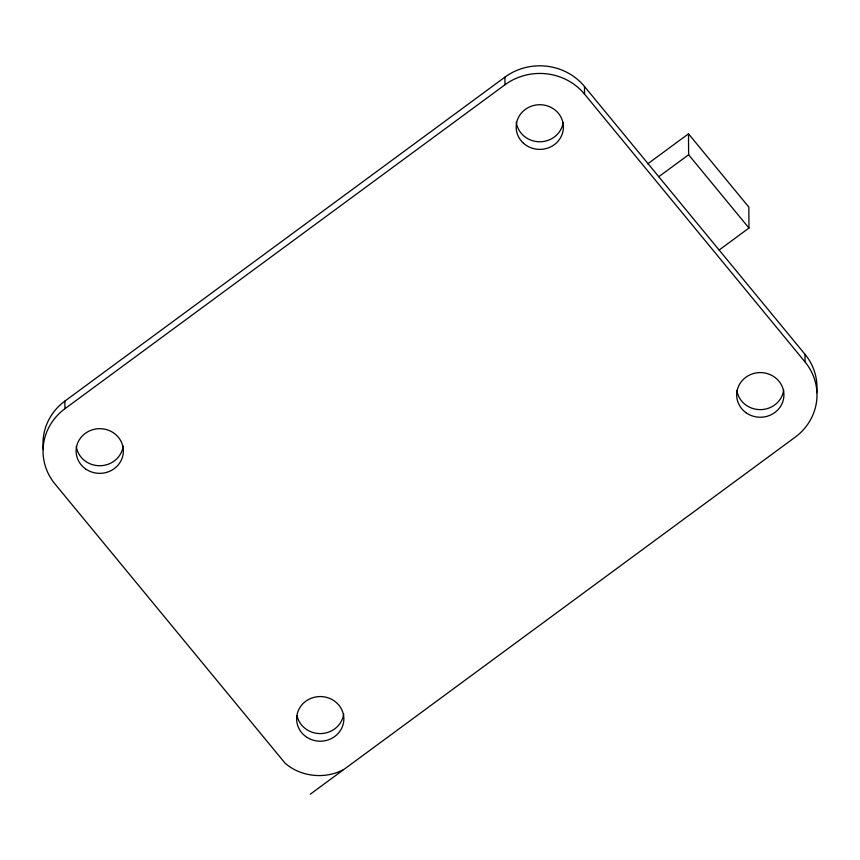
<?xml version="1.0" encoding="UTF-8"?>
<svg xmlns="http://www.w3.org/2000/svg" width="860" height="860" viewBox="0 0 860 860"><rect width="100%" height="100%" fill="white"/><g stroke="black" fill="none" stroke-linecap="round" stroke-linejoin="round"><path stroke-width="1.29" d="M310.32 794.178L795.124 437.213A56.696 53.61 -0.3 0 0 805.057 361.974L805.014 354.341L584.499 86.484A56.696 53.61 -0.3 0 0 504.938 77.131L64.876 401.093A56.696 53.61 -0.3 0 0 43.376 449.619M342.764 769.99C324.413 779.386 300.742 776.774 285.122 763.218L54.986 483.965A56.696 53.61 -0.3 0 1 64.919 408.726L504.971 84.764A56.696 53.61 -0.3 0 1 584.542 94.116L805.057 361.974M647.666 163.884L688.505 133.827L748.856 207.131L748.963 228.05L719.132 250.024M658.782 176.708L688.613 154.746L688.505 133.827M688.613 154.746L748.963 228.05M584.499 86.484L584.542 94.116M504.938 77.131L504.971 84.764M64.876 401.093L64.919 408.726M343.688 713.736A23.628 22.338 -0.3 0 1 321.274 733.569A23.628 22.338 -0.3 0 1 297.065 715.746M563.16 122.421A23.628 22.338 -0.3 0 1 539.65 141.771A23.628 22.338 -0.3 0 1 516.312 122.27M123.141 446.146A23.628 22.338 -0.3 0 1 99.857 465.733A23.628 22.338 -0.3 0 1 76.293 446.469M783.707 390.042A23.628 22.338 -0.3 0 1 760.423 409.629A23.628 22.338 -0.3 0 1 736.859 390.365M805.014 354.341A56.696 53.61 -0.3 0 1 816.667 392.74M746.05 412.736A23.628 22.338 -0.3 0 0 783.739 397.675A23.628 22.338 -0.3 0 0 751.113 374.347A23.628 22.338 -0.3 0 0 746.05 412.736M307.235 737.525A23.628 22.338 -0.3 0 0 343.828 720.207A23.628 22.338 -0.3 0 0 309.686 698.911A23.628 22.338 -0.3 0 0 307.235 737.525M85.484 468.84A23.628 22.338 -0.3 0 0 123.184 453.779A23.628 22.338 -0.3 0 0 90.547 430.441A23.628 22.338 -0.3 0 0 85.484 468.84M523.461 143.212A23.628 22.338 -0.3 0 0 562.741 132.343A23.628 22.338 -0.3 0 0 533.168 105.619A23.628 22.338 -0.3 0 0 523.461 143.212"/></g></svg>
